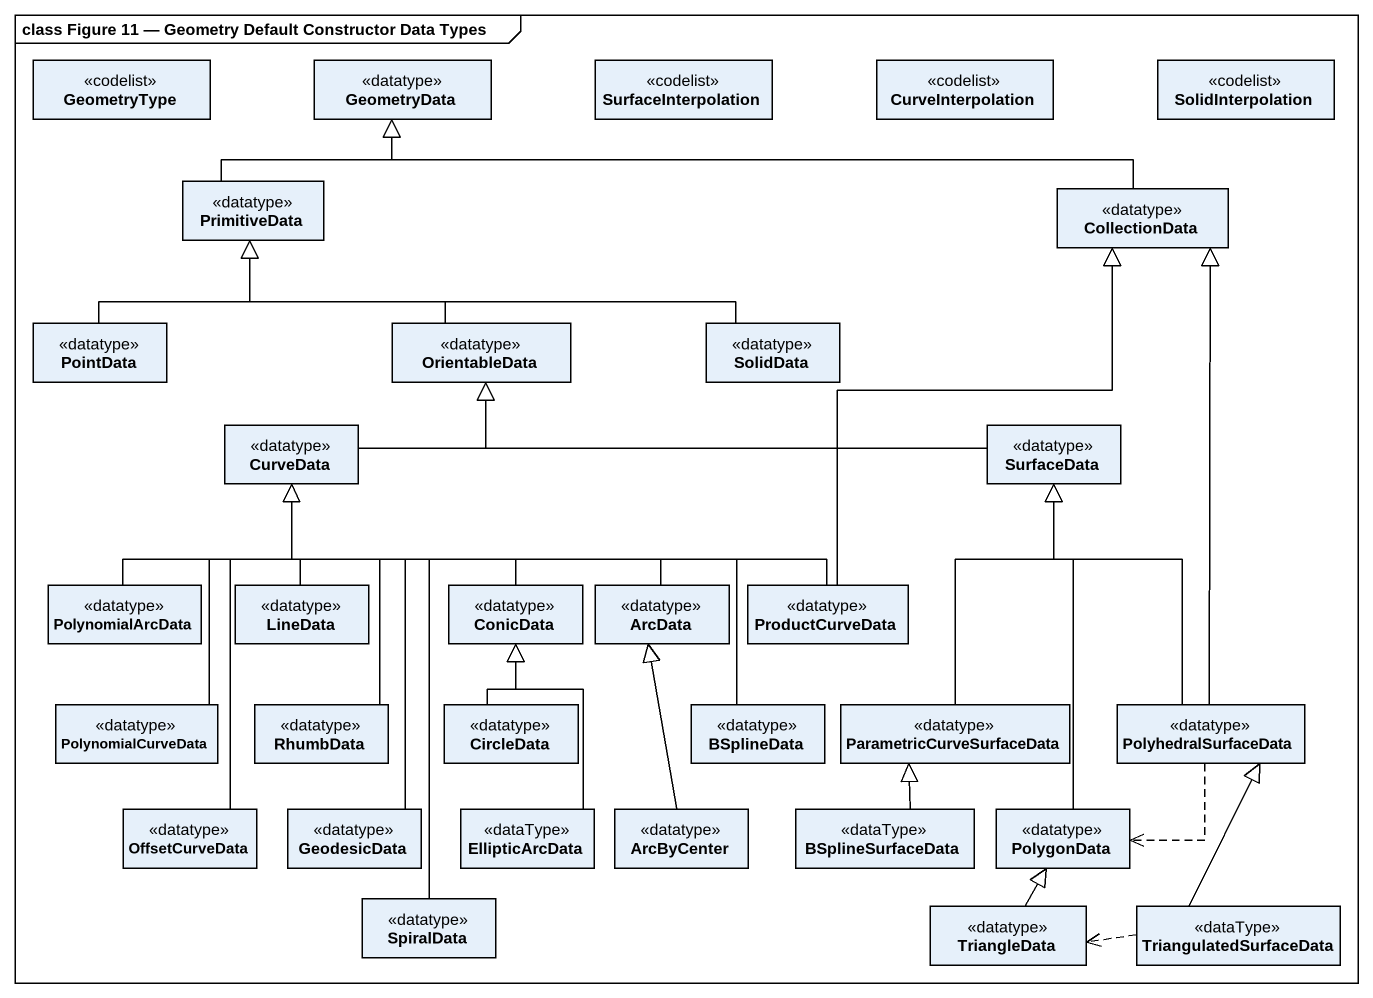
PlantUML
@startuml
mainframe class Figure 11 — Geometry Default Constructor Data Types
hide circle
hide empty members
class GeometryType <<codelist>>
class GeometryData <<datatype>>
class SurfaceInterpolation <<codelist>>
class CurveInterpolation <<codelist>>
class SolidInterpolation <<codelist>>
class PrimitiveData <<datatype>>
class CollectionData <<datatype>>
class PointData <<datatype>>
class OrientableData <<datatype>>
class SolidData <<datatype>>
class CurveData <<datatype>>
class SurfaceData <<datatype>>
class PolynomialArcData <<datatype>>
class LineData <<datatype>>
class ConicData <<datatype>>
class ArcData <<datatype>>
class ProductCurveData <<datatype>>
class PolynomialCurveData <<datatype>>
class RhumbData <<datatype>>
class CircleData <<datatype>>
class BSplineData <<datatype>>
class ParametricCurveSurfaceData <<datatype>>
class PolyhedralSurfaceData <<datatype>>
class OffsetCurveData <<datatype>>
class GeodesicData <<datatype>>
class EllipticArcData <<dataType>>
class ArcByCenter <<datatype>>
class BSplineSurfaceData <<dataType>>
class PolygonData <<datatype>>
class SpiralData <<datatype>>
class TriangleData <<datatype>>
class TriangulatedSurfaceData <<dataType>>
PrimitiveData -up-|> GeometryData
CollectionData -left-|> GeometryData
PointData -up-|> PrimitiveData
OrientableData -up-|> PrimitiveData
SolidData -left-|> PrimitiveData
CurveData -right-|> OrientableData
SurfaceData -left-|> OrientableData
PolynomialArcData -up-|> CurveData
LineData -up-|> CurveData
ConicData -up-|> CurveData
ArcData -left-|> CurveData
ProductCurveData -up-|> CollectionData
ProductCurveData -left-|> CurveData
PolynomialCurveData -up-|> CurveData
RhumbData -up-|> CurveData
CircleData -up-|> ConicData
BSplineData -left-|> CurveData
ParametricCurveSurfaceData -up-|> SurfaceData
PolyhedralSurfaceData -up-|> CollectionData
PolyhedralSurfaceData -up-|> SurfaceData
PolyhedralSurfaceData ..> PolygonData
OffsetCurveData -up-|> CurveData
GeodesicData -up-|> CurveData
EllipticArcData -up-|> ConicData
ArcByCenter -up-|> ArcData
BSplineSurfaceData -up-|> ParametricCurveSurfaceData
PolygonData -up-|> SurfaceData
SpiralData -up-|> CurveData
TriangleData -up-|> PolygonData
TriangulatedSurfaceData -up-|> PolyhedralSurfaceData
TriangulatedSurfaceData .left.> TriangleData
@enduml
